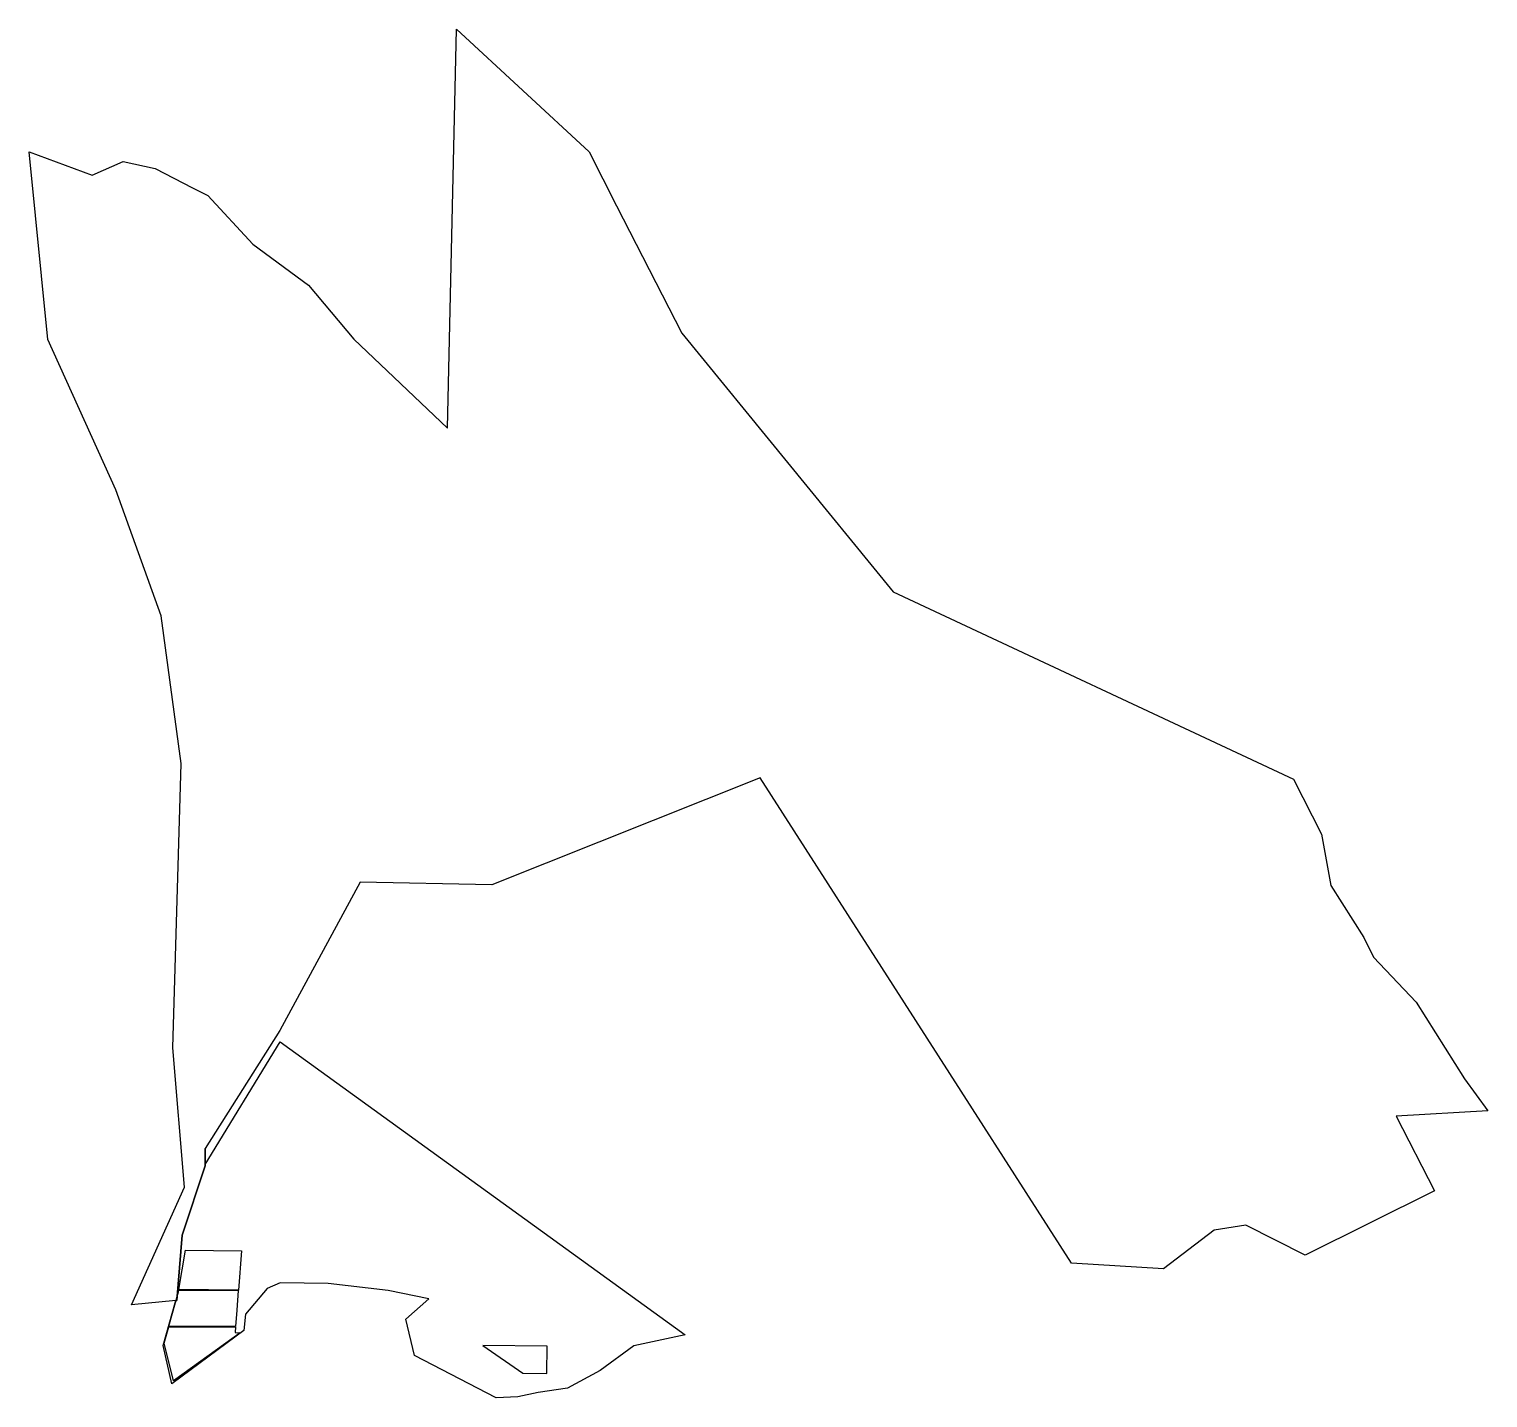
# Model space of a CAD drawing. Header units: metres. Extents: x 562599 to 628479, y 6544107 to 6605944.
import ezdxf

# ---------------------------------------------------------------- set-up
doc = ezdxf.new("R2010")
doc.units = ezdxf.units.M
for name, color, linetype in [('PARCELS', 7, 'Continuous'), ('PILOT_FIELDS', 7, 'Continuous'), ('PILOT_LIVING', 7, 'Continuous'), ('SITE_BOUNDARY', 7, 'Continuous')]:
    doc.layers.add(name, color=color, linetype=linetype)

msp = doc.modelspace()

# ---------------------------------------------------------------- linework, layer by layer
at = {"layer": 'PARCELS'}
for points in [[(589132, 6597964), (592077, 6592213), (601628, 6580522), (619707, 6572052), (620962, 6569573), (621385, 6567250), (622874, 6564911), (623320, 6564022), (625246, 6561983), (627425, 6558525), (628479, 6557074), (624332, 6556833), (626064, 6553465), (620227, 6550547), (617547, 6551902), (616114, 6551680), (613836, 6549934), (609671, 6550186), (595618, 6572115), (583490, 6567292), (577547, 6567409), (573918, 6560705), (570546, 6555370), (570546, 6554582), (569513, 6551452), (569274, 6548505), (569221, 6548500), (569221, 6548500), (567222, 6548313), (569609, 6553623), (569081, 6559923), (569469, 6572765), (568566, 6579440), (566514, 6585129), (563448, 6591921), (562599, 6600398), (565442, 6599348), (566845, 6599960), (568287, 6599650), (569971, 6598780), (570662, 6598423), (572701, 6596238), (575217, 6594373), (577255, 6591942), (581495, 6587918), (581902, 6605944), (587886, 6600396)], [(588385, 6545336), (586917, 6544544), (585591, 6544347), (584675, 6544146), (583684, 6544107), (579999, 6546019), (579610, 6547668), (580649, 6548575), (578819, 6548954), (576098, 6549268), (573929, 6549307), (573342, 6549054), (572375, 6547881), (572288, 6547147), (569042, 6544740), (568656, 6546473), (569221, 6548500), (569221, 6548500), (569274, 6548505), (569513, 6551452), (570546, 6554582), (570546, 6555370), (570546, 6554643), (573936, 6560198), (592234, 6546955), (589905, 6546464)]]:
    msp.add_lwpolyline(points, close=True, dxfattribs=at)
at = {"layer": 'PILOT_FIELDS'}
for points in [[(572186, 6550755), (572046, 6548978), (569351, 6548995), (569661, 6550772)], [(568911, 6547345), (569343, 6548897), (569343, 6548898), (569343, 6548899), (569348, 6548971), (572044, 6548953), (571975, 6548072), (571917, 6547325)], [(572057, 6547046), (572125, 6547041), (569114, 6544869), (568696, 6546574), (568904, 6547321), (571915, 6547301), (571897, 6547071), (571897, 6547070), (571897, 6547068), (571897, 6547067), (571897, 6547066), (571897, 6547065), (571898, 6547064), (571898, 6547063), (571899, 6547062), (571900, 6547061), (571900, 6547060), (571901, 6547060), (571902, 6547059), (571903, 6547059), (571904, 6547058), (571905, 6547058), (571906, 6547058), (571935, 6547055), (572054, 6547046)]]:
    msp.add_lwpolyline(points, close=True, dxfattribs=at)
at = {"layer": 'PILOT_LIVING'}
msp.add_lwpolyline([(584894, 6545215), (585983, 6545206), (585993, 6546449), (583090, 6546473)], close=True, dxfattribs=at)
at = {"layer": 'SITE_BOUNDARY'}
msp.add_lwpolyline([(589905, 6546464), (588385, 6545336), (586917, 6544544), (585591, 6544347), (584675, 6544146), (583684, 6544107), (579999, 6546019), (579610, 6547668), (580649, 6548575), (578819, 6548954), (576098, 6549268), (573929, 6549307), (573342, 6549054), (572375, 6547881), (572288, 6547147), (569042, 6544740), (568656, 6546473), (569221, 6548500), (567222, 6548313), (569609, 6553623), (569081, 6559923), (569469, 6572765), (568566, 6579440), (566514, 6585129), (563448, 6591921), (562599, 6600398), (565442, 6599348), (566845, 6599960), (568287, 6599650), (569971, 6598780), (570662, 6598423), (572701, 6596238), (575217, 6594373), (577255, 6591942), (581495, 6587918), (581902, 6605944), (587886, 6600396), (589132, 6597964), (592077, 6592213), (601628, 6580522), (619707, 6572052), (620962, 6569573), (621385, 6567250), (622874, 6564911), (623320, 6564022), (625246, 6561983), (627425, 6558525), (628479, 6557074), (624332, 6556833), (626064, 6553465), (620227, 6550547), (617547, 6551902), (616114, 6551680), (613836, 6549934), (609671, 6550186), (595618, 6572115), (583490, 6567292), (577547, 6567409), (573918, 6560705), (570546, 6555370), (570546, 6554643), (573936, 6560198), (592234, 6546955)], close=True, dxfattribs=at)

doc.saveas('drawing.dxf')
